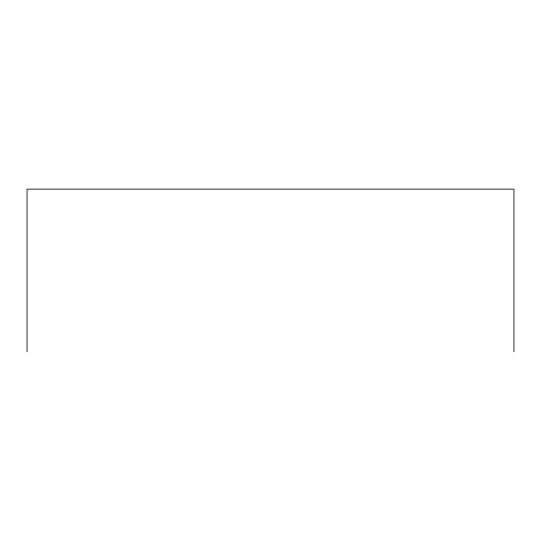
<?xml version="1.0" encoding="UTF-8"?>
<svg xmlns="http://www.w3.org/2000/svg" width="541" height="541" viewBox="0 0 541 541"><rect width="100%" height="100%" fill="white"/><g stroke="black" fill="none" stroke-linecap="round" stroke-linejoin="round"><path stroke-width="0.81" d="M513.95 351.873L513.95 189.127L27.05 189.127L27.05 351.873"/></g></svg>
